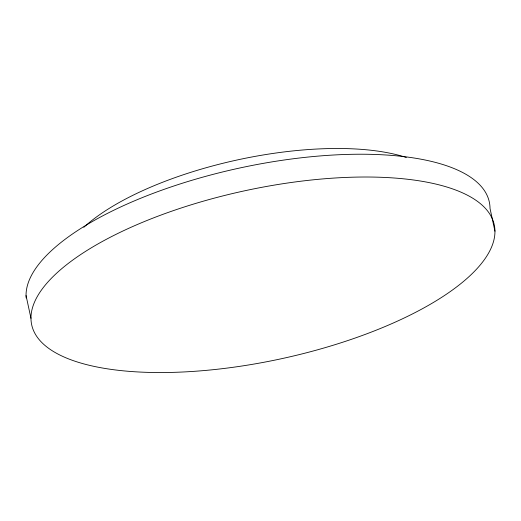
<?xml version="1.0" encoding="UTF-8"?>
<svg xmlns="http://www.w3.org/2000/svg" width="521" height="521" viewBox="0 0 521 521"><rect width="100%" height="100%" fill="white"/><g stroke="black" fill="none" stroke-linecap="round" stroke-linejoin="round"><path stroke-width="0.78" d="M494.95 231.213A236.619 85.952 -12.2 0 0 146.303 220.761A236.619 85.952 -12.2 0 0 147.638 372.359A236.619 85.952 -12.2 0 0 494.95 231.213L490.02 208.426A236.619 85.952 -12.2 0 0 254.04 165.079A236.619 85.952 -12.2 0 0 26.161 297.973M26.05 295.55L30.98 318.344M83.816 227.312A194.112 70.511 -12.2 0 1 406.302 157.479"/></g></svg>
